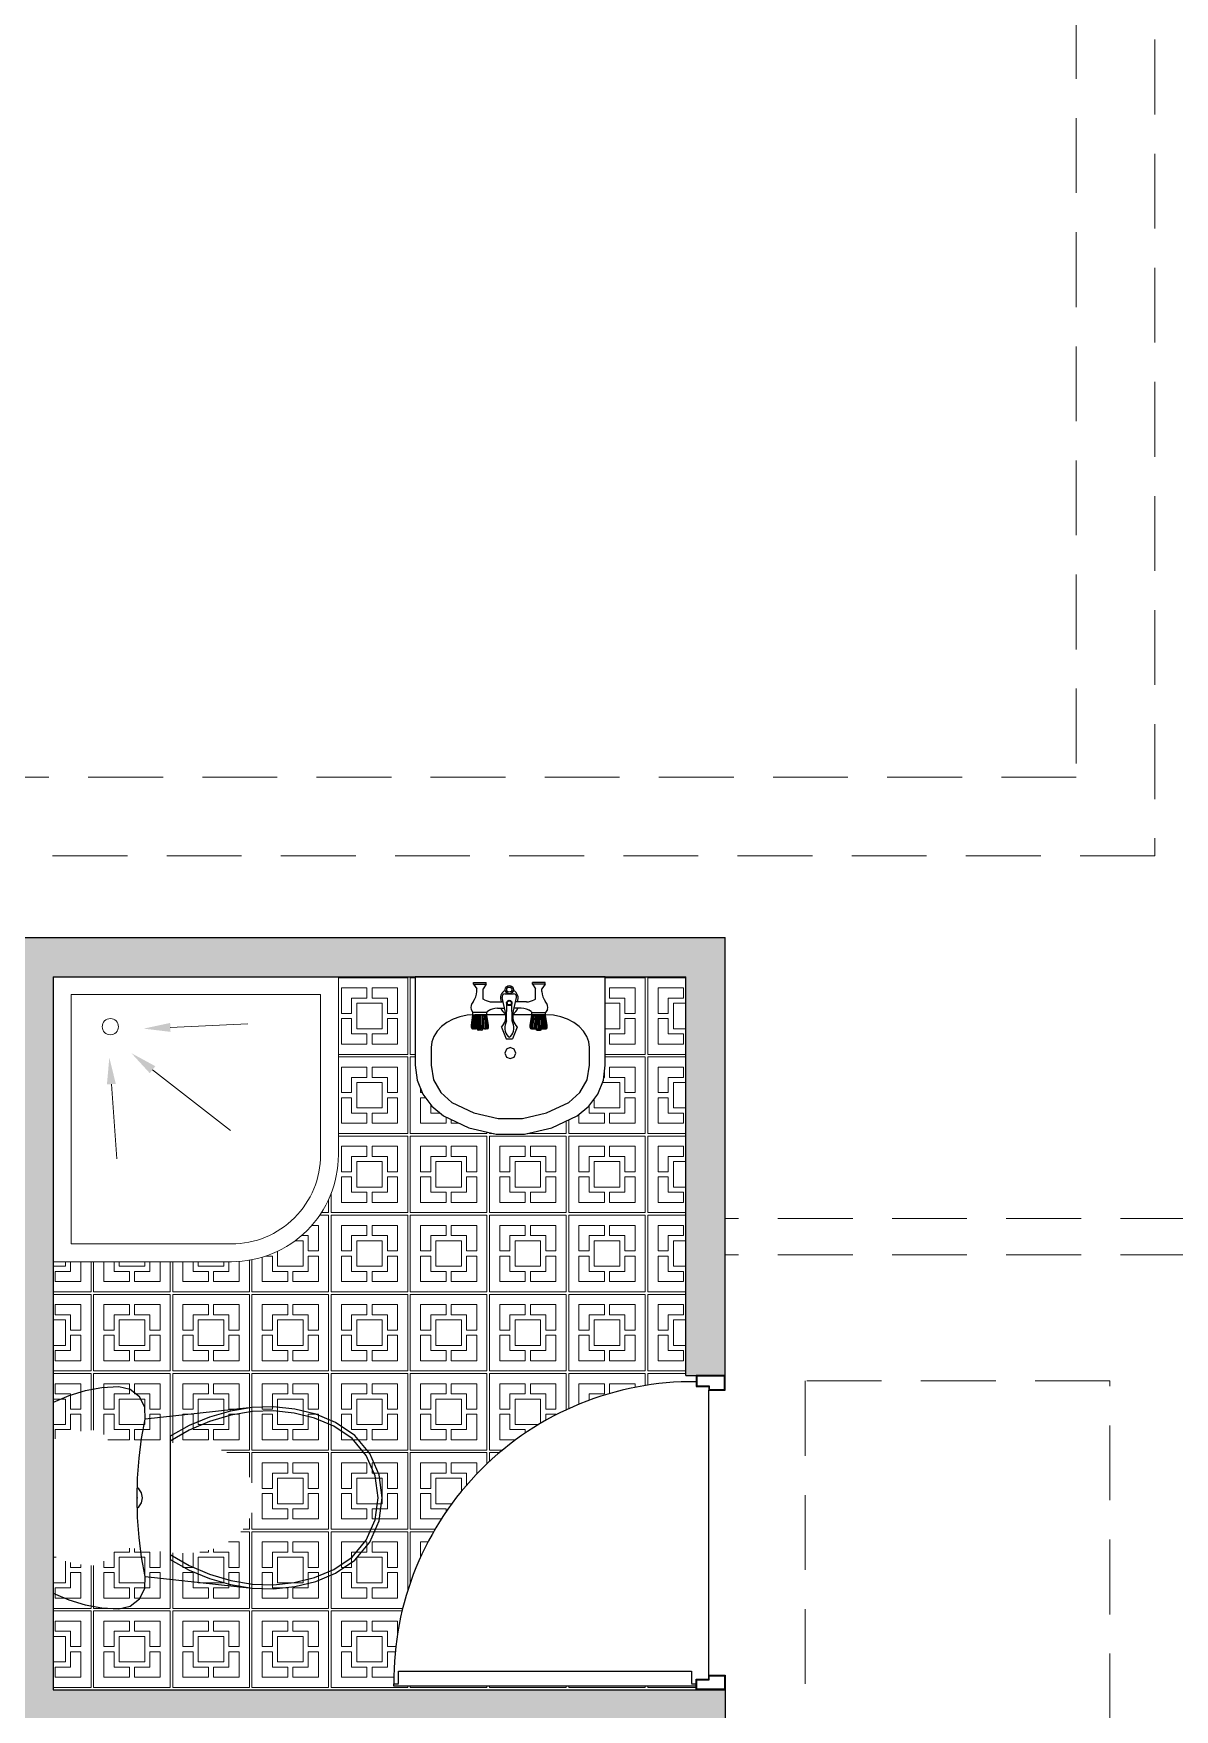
# Model space of a CAD drawing. Header units: inches. Extents: x 70 to 1974, y -315 to 363.
# Drawn here: x 1185.942 to 1188.846, y 192.956 to 197.223 of the extents above; entities that cross this region are included whole.
import ezdxf

# ---------------------------------------------------------------- set-up
doc = ezdxf.new("R2010")
doc.units = ezdxf.units.IN
doc.header["$MEASUREMENT"] = 0
doc.linetypes.add('DASHED2', pattern=[9.525, 6.35, -3.175])
for name, color, linetype, lineweight in [('1', 19, 'Continuous', 5), ('hidden line', 252, 'Continuous', 5), ('LAYER1', 8, 'Continuous', 9)]:
    doc.layers.add(name, color=color, linetype=linetype, lineweight=lineweight)
doc.layers.add('AX', color=7, linetype='Continuous', lineweight=18, true_color=0xb7ad8f)
doc.layers.add('elev', color=8, linetype='Continuous')
doc.layers.add('fer', color=8, linetype='Continuous')

# ---------------------------------------------------------------- blocks, each defined once
blk = doc.blocks.new('Bath4')
for p, q in [((-0.652, -0.5264), (-0.6377, -0.3365)), ((-0.5472, -0.5632), (-0.3492, -0.4082)), ((-0.5019, -0.6708), (-0.3044, -0.6801))]:
    blk.add_line(p, q)
for points in [[(-0.0742, -0.8), (-0.8, -0.8), (-0.8, -0.0742), (-0.3464, -0.0742, -0.414214), (-0.0742, -0.3464)], [(-0.1196, -0.7546), (-0.7546, -0.7546), (-0.7546, -0.1196), (-0.3464, -0.1196, -0.414214), (-0.1196, -0.3464)]]:
    blk.add_lwpolyline(points, format="xyb", close=True)
blk.add_circle((-0.6545, -0.6727), 0.0207)
for points in [[(-0.6633, -0.5255), (-0.6407, -0.5272), (-0.6571, -0.5942)], [(-0.5542, -0.5542), (-0.5402, -0.5721), (-0.6008, -0.6051)], [(-0.5014, -0.6595), (-0.5024, -0.6822), (-0.5699, -0.6677)]]:
    blk.add_solid(points)
blk = doc.blocks.new('PL_WC_1_UT')
at = {"layer": 'fer', "linetype": 'ByBlock'}
for p, q in [((-0.2284, 0.645), (-0.2446, 0.6076)), ((0.2284, 0.645), (-0.2284, 0.645)), ((0.2446, 0.6076), (0.2284, 0.645)), ((-0.2446, 0.6076), (-0.2564, 0.5687)), ((0.2564, 0.5687), (0.2446, 0.6076)), ((-0.2564, 0.5687), (-0.2635, 0.5285)), ((0.2635, 0.5285), (0.2564, 0.5687)), ((-0.2635, 0.5285), (-0.2659, 0.4879)), ((0.2659, 0.4879), (0.2635, 0.5285)), ((-0.2659, 0.4879), (-0.2597, 0.4603)), ((0.2597, 0.4603), (0.2659, 0.4879)), ((-0.2597, 0.4603), (-0.2423, 0.4381)), ((0.2423, 0.4381), (0.2597, 0.4603)), ((-0.2423, 0.4381), (-0.2171, 0.4255)), ((-0.2171, 0.4255), (-0.1889, 0.4249)), ((-0.1889, 0.4249), (-0.2164, 0.1682)), ((0.1889, 0.4249), (0.2171, 0.4255)), ((0.2164, 0.1682), (0.1889, 0.4249)), ((0.2171, 0.4255), (0.2423, 0.4381)), ((-0.2164, 0.1682), (-0.2183, 0.1168)), ((0.2183, 0.1168), (0.2164, 0.1682)), ((-0.2183, 0.1168), (-0.2128, 0.0658)), ((0.2128, 0.0658), (0.2183, 0.1168)), ((-0.2128, 0.0658), (-0.2002, 0.016)), ((0.2002, 0.016), (0.2128, 0.0658)), ((-0.2002, 0.016), (-0.1807, -0.0315)), ((0.1807, -0.0315), (0.2002, 0.016)), ((-0.1807, -0.0315), (-0.1493, -0.0776)), ((0.1493, -0.0776), (0.1807, -0.0315)), ((-0.1493, -0.0776), (-0.1063, -0.1133)), ((0.1063, -0.1133), (0.1493, -0.0776)), ((-0.1063, -0.1133), (-0.0553, -0.1359)), ((0.0553, -0.1359), (0.1063, -0.1133)), ((-0.0553, -0.1359), (0, -0.1436)), ((0, -0.1436), (0.0553, -0.1359))]:
    blk.add_line(p, q, dxfattribs=at)
at = {"layer": 'fer', "color": 0, "linetype": 'ByBlock'}
for p, q in [((-0.0949, 0.4392), (-0.0475, 0.4427)), ((-0.0475, 0.4427), (0, 0.4439)), ((-0.0238, 0.4433), (-0.0216, 0.44)), ((-0.0029, 0.4438), (0, 0.4433)), ((0, 0.4439), (0.0475, 0.4427)), ((0, 0.4433), (0.0029, 0.4438)), ((0.0216, 0.44), (0.0238, 0.4433)), ((0.0475, 0.4427), (0.0949, 0.4392)), ((-0.1889, 0.4249), (-0.1421, 0.4332)), ((-0.1421, 0.4332), (-0.0949, 0.4392)), ((-0.0216, 0.44), (-0.0117, 0.4334)), ((-0.0117, 0.4334), (0, 0.431)), ((0, 0.431), (0.0117, 0.4334)), ((0.0117, 0.4334), (0.0216, 0.44)), ((0.0949, 0.4392), (0.1421, 0.4332)), ((0.1421, 0.4332), (0.1889, 0.4249)), ((-0.1476, 0.365), (-0.1732, 0.3191)), ((-0.136, 0.365), (-0.1624, 0.3191)), ((0.1476, 0.365), (-0.1476, 0.365)), ((0.1624, 0.3191), (0.136, 0.365)), ((0.1732, 0.3191), (0.1476, 0.365)), ((-0.1732, 0.3191), (-0.1933, 0.2706)), ((-0.1624, 0.3191), (-0.1831, 0.2703)), ((0.1831, 0.2703), (0.1624, 0.3191)), ((0.1933, 0.2706), (0.1732, 0.3191)), ((-0.1933, 0.2706), (-0.2078, 0.22)), ((-0.1831, 0.2703), (-0.198, 0.2194)), ((0.198, 0.2194), (0.1831, 0.2703)), ((0.2078, 0.22), (0.1933, 0.2706)), ((-0.2078, 0.22), (-0.2164, 0.1682)), ((-0.198, 0.2194), (-0.2067, 0.1671)), ((0.2067, 0.1671), (0.198, 0.2194)), ((0.2164, 0.1682), (0.2078, 0.22)), ((-0.2067, 0.1671), (-0.2085, 0.1172)), ((0.2085, 0.1172), (0.2067, 0.1671)), ((-0.2085, 0.1172), (-0.2033, 0.0675)), ((0.2033, 0.0675), (0.2085, 0.1172)), ((-0.2033, 0.0675), (-0.191, 0.019)), ((0.191, 0.019), (0.2033, 0.0675)), ((-0.191, 0.019), (-0.172, -0.0272)), ((0.172, -0.0272), (0.191, 0.019)), ((-0.172, -0.0272), (-0.1421, -0.0711)), ((0.1421, -0.0711), (0.172, -0.0272)), ((-0.1421, -0.0711), (-0.1012, -0.1051)), ((0.1012, -0.1051), (0.1421, -0.0711)), ((-0.1012, -0.1051), (-0.0526, -0.1266)), ((0.0526, -0.1266), (0.1012, -0.1051)), ((-0.0526, -0.1266), (0, -0.1339)), ((0, -0.1339), (0.0526, -0.1266))]:
    blk.add_line(p, q, dxfattribs=at)
blk = doc.blocks.new('DASTSHO')
at = {"layer": 'fer', "linetype": 'Continuous'}
h = blk.add_hatch(dxfattribs=at)
h.set_pattern_fill('EMPTY_FILL', color=256, scale=1000000.0, style=0)
h.set_pattern_definition([(0, (1000000, 1000000), (0, 1000000), [1e-05, -1000000])])
h.paths.add_polyline_path([(-0.3, 0), (-0.3, -0.28), (-0.2973, -0.3116), (-0.2894, -0.3424), (-0.2764, -0.3713), (-0.2586, -0.3976), (-0.2368, -0.4206), (-0.2113, -0.4396), (-0.145, -0.4727), (-0.0738, -0.4931), (0, -0.4999), (0.0738, -0.4931), (0.145, -0.4727), (0.2113, -0.4396), (0.2368, -0.4206), (0.2586, -0.3976), (0.2764, -0.3713), (0.2894, -0.3424), (0.2973, -0.3116), (0.3, -0.28), (0.3, 0)], flags=0)
at = {"layer": 'fer', "linetype": 'ByBlock'}
for p, q in [((-0.3, 0), (-0.3, -0.28)), ((-0.27, 0), (-0.3, 0)), ((0.27, 0), (-0.27, 0)), ((0.3, 0), (0.27, 0)), ((0.3, -0.28), (0.3, 0)), ((-0.2177, -0.1575), (-0.2315, -0.1722)), ((-0.2007, -0.1447), (-0.2177, -0.1575)), ((-0.181, -0.1344), (-0.2007, -0.1447)), ((-0.1592, -0.1267), (-0.181, -0.1344)), ((-0.136, -0.1221), (-0.1592, -0.1267)), ((-0.112, -0.1205), (-0.136, -0.1221)), ((-0.0138, -0.1205), (-0.112, -0.1205)), ((0.112, -0.1205), (0.0075, -0.1205)), ((0.136, -0.1221), (0.112, -0.1205)), ((0.1592, -0.1267), (0.136, -0.1221)), ((0.181, -0.1344), (0.1592, -0.1267)), ((0.2007, -0.1447), (0.181, -0.1344)), ((0.2177, -0.1575), (0.2007, -0.1447)), ((0.2315, -0.1722), (0.2177, -0.1575)), ((-0.2479, -0.206), (-0.25, -0.224)), ((-0.2417, -0.1886), (-0.2479, -0.206)), ((-0.2315, -0.1722), (-0.2417, -0.1886)), ((0.2417, -0.1886), (0.2315, -0.1722)), ((0.2479, -0.206), (0.2417, -0.1886)), ((0.25, -0.224), (0.2479, -0.206)), ((-0.25, -0.224), (-0.25, -0.28)), ((0.25, -0.28), (0.25, -0.224))]:
    blk.add_line(p, q, dxfattribs=at)
at = {"layer": 'fer'}
for p, q in [((-0.1161, -0.0184), (-0.0761, -0.0184)), ((-0.1161, -0.0234), (-0.1161, -0.0184)), ((-0.1161, -0.0234), (-0.0761, -0.0234)), ((-0.1161, -0.0234), (-0.1061, -0.0384)), ((-0.1061, -0.0471), (-0.1061, -0.0384)), ((-0.0761, -0.0234), (-0.0861, -0.0384)), ((-0.0861, -0.0709), (-0.0861, -0.0384)), ((-0.0761, -0.0234), (-0.0761, -0.0184)), ((0.0698, -0.0234), (0.0698, -0.0184)), ((0.1098, -0.0184), (0.0698, -0.0184)), ((0.0698, -0.0234), (0.0798, -0.0384)), ((0.1098, -0.0234), (0.0698, -0.0234)), ((0.0798, -0.0709), (0.0798, -0.0384)), ((0.1098, -0.0234), (0.0998, -0.0384)), ((0.0998, -0.0471), (0.0998, -0.0384)), ((0.1098, -0.0234), (0.1098, -0.0184)), ((-0.1236, -0.1037), (-0.1179, -0.1127)), ((-0.0611, -0.1037), (-0.0661, -0.1057)), ((-0.0571, -0.0795), (-0.0229, -0.0795)), ((-0.0404, -0.0995), (-0.0184, -0.0995)), ((-0.0142, -0.1177), (-0.026, -0.0656)), ((-0.0161, -0.0545), (0.0098, -0.0545)), ((-0.0117, -0.1399), (-0.0115, -0.0831)), ((0.0054, -0.1399), (0.0052, -0.0831)), ((0.0079, -0.1177), (0.0197, -0.0656)), ((0.0341, -0.0995), (0.012, -0.0995)), ((0.0508, -0.0795), (0.0166, -0.0795)), ((0.0548, -0.1037), (0.0598, -0.1057)), ((0.1173, -0.1037), (0.1115, -0.1127)), ((-0.1231, -0.1604), (-0.1231, -0.153)), ((-0.1228, -0.153), (-0.1179, -0.1214)), ((-0.1228, -0.1604), (-0.1228, -0.153)), ((-0.1202, -0.153), (-0.1158, -0.1214)), ((-0.1202, -0.1604), (-0.1202, -0.153)), ((-0.1148, -0.1214), (-0.1189, -0.153)), ((-0.1189, -0.1604), (-0.1189, -0.153)), ((-0.1179, -0.1214), (-0.1179, -0.1127)), ((-0.0743, -0.1127), (-0.1179, -0.1127)), ((-0.1179, -0.153), (-0.1139, -0.1214)), ((-0.0743, -0.1214), (-0.1179, -0.1214)), ((-0.1179, -0.1604), (-0.1179, -0.153)), ((-0.1128, -0.1214), (-0.1164, -0.153)), ((-0.1164, -0.1604), (-0.1164, -0.153)), ((-0.1152, -0.153), (-0.1118, -0.1214)), ((-0.1152, -0.1604), (-0.1152, -0.153)), ((-0.1135, -0.153), (-0.1104, -0.1214)), ((-0.1135, -0.1604), (-0.1135, -0.153)), ((-0.1085, -0.153), (-0.1064, -0.1214)), ((-0.1085, -0.1644), (-0.1085, -0.153)), ((-0.1055, -0.153), (-0.1041, -0.1214)), ((-0.1055, -0.1644), (-0.1055, -0.153)), ((-0.1018, -0.1214), (-0.1027, -0.153)), ((-0.1027, -0.1644), (-0.1027, -0.153)), ((-0.0982, -0.153), (-0.0982, -0.1214)), ((-0.0982, -0.1644), (-0.0982, -0.153)), ((-0.0982, -0.1644), (-0.0982, -0.153)), ((-0.0961, -0.1644), (-0.0961, -0.1214)), ((-0.094, -0.153), (-0.094, -0.1214)), ((-0.094, -0.1644), (-0.094, -0.153)), ((-0.0904, -0.1214), (-0.0895, -0.153)), ((-0.0895, -0.1644), (-0.0895, -0.153)), ((-0.0867, -0.153), (-0.0881, -0.1214)), ((-0.0867, -0.1644), (-0.0867, -0.153)), ((-0.0837, -0.153), (-0.0858, -0.1214)), ((-0.0837, -0.1644), (-0.0837, -0.153)), ((-0.0787, -0.153), (-0.0817, -0.1214)), ((-0.077, -0.153), (-0.0804, -0.1214)), ((-0.0794, -0.1214), (-0.0758, -0.153)), ((-0.0787, -0.1604), (-0.0787, -0.153)), ((-0.0743, -0.153), (-0.0783, -0.1214)), ((-0.0774, -0.1214), (-0.0733, -0.153)), ((-0.077, -0.1604), (-0.077, -0.153)), ((-0.072, -0.153), (-0.0764, -0.1214)), ((-0.0758, -0.1604), (-0.0758, -0.153)), ((-0.0729, -0.1114), (-0.0743, -0.1127)), ((-0.0743, -0.1214), (-0.0743, -0.1127)), ((-0.0694, -0.153), (-0.0743, -0.1214)), ((-0.0743, -0.1604), (-0.0743, -0.153)), ((-0.0733, -0.1604), (-0.0733, -0.153)), ((-0.072, -0.1604), (-0.072, -0.153)), ((-0.0694, -0.1604), (-0.0694, -0.153)), ((-0.0691, -0.1604), (-0.0691, -0.153)), ((0.0628, -0.1604), (0.0628, -0.153)), ((0.0631, -0.153), (0.068, -0.1214)), ((0.0631, -0.1604), (0.0631, -0.153)), ((0.0656, -0.153), (0.07, -0.1214)), ((0.0656, -0.1604), (0.0656, -0.153)), ((0.0665, -0.1114), (0.068, -0.1127)), ((0.0711, -0.1214), (0.067, -0.153)), ((0.067, -0.1604), (0.067, -0.153)), ((0.068, -0.1127), (0.1115, -0.1127)), ((0.068, -0.1214), (0.068, -0.1127)), ((0.068, -0.1214), (0.1115, -0.1214)), ((0.068, -0.153), (0.0719, -0.1214)), ((0.068, -0.1604), (0.068, -0.153)), ((0.0731, -0.1214), (0.0694, -0.153)), ((0.0694, -0.1604), (0.0694, -0.153)), ((0.0707, -0.153), (0.0741, -0.1214)), ((0.0707, -0.1604), (0.0707, -0.153)), ((0.0724, -0.153), (0.0754, -0.1214)), ((0.0724, -0.1604), (0.0724, -0.153)), ((0.0774, -0.153), (0.0794, -0.1214)), ((0.0774, -0.1644), (0.0774, -0.153)), ((0.0803, -0.153), (0.0818, -0.1214)), ((0.0803, -0.1644), (0.0803, -0.153)), ((0.084, -0.1214), (0.0831, -0.153)), ((0.0831, -0.1644), (0.0831, -0.153)), ((0.0877, -0.153), (0.0877, -0.1214)), ((0.0877, -0.1644), (0.0877, -0.153)), ((0.0898, -0.1644), (0.0898, -0.1214)), ((0.0918, -0.153), (0.0919, -0.1214)), ((0.0918, -0.1644), (0.0918, -0.153)), ((0.0918, -0.1644), (0.0918, -0.153)), ((0.0955, -0.1214), (0.0964, -0.153)), ((0.0964, -0.1644), (0.0964, -0.153)), ((0.0992, -0.153), (0.0978, -0.1214)), ((0.0992, -0.1644), (0.0992, -0.153)), ((0.1022, -0.153), (0.1001, -0.1214)), ((0.1022, -0.1644), (0.1022, -0.153)), ((0.1072, -0.153), (0.1041, -0.1214)), ((0.1089, -0.153), (0.1055, -0.1214)), ((0.1065, -0.1214), (0.1101, -0.153)), ((0.1072, -0.1604), (0.1072, -0.153)), ((0.1115, -0.153), (0.1076, -0.1214)), ((0.1084, -0.1214), (0.1126, -0.153)), ((0.1089, -0.1604), (0.1089, -0.153)), ((0.1139, -0.153), (0.1095, -0.1214)), ((0.1101, -0.1604), (0.1101, -0.153)), ((0.1115, -0.1214), (0.1115, -0.1127)), ((0.1165, -0.153), (0.1115, -0.1214)), ((0.1115, -0.1604), (0.1115, -0.153)), ((0.1126, -0.1604), (0.1126, -0.153)), ((0.1139, -0.1604), (0.1139, -0.153)), ((0.1165, -0.1604), (0.1165, -0.153)), ((0.1168, -0.1604), (0.1168, -0.153)), ((-0.0731, -0.1644), (-0.1191, -0.1644)), ((-0.1051, -0.1654), (-0.1051, -0.1644)), ((-0.0911, -0.1694), (-0.1011, -0.1694)), ((-0.0871, -0.1654), (-0.0871, -0.1644)), ((-0.0279, -0.1595), (-0.0128, -0.1962)), ((-0.0128, -0.1962), (0.0065, -0.1962)), ((0.0216, -0.1595), (0.0065, -0.1962)), ((0.0668, -0.1644), (0.1128, -0.1644)), ((0.0808, -0.1654), (0.0808, -0.1644)), ((0.0848, -0.1694), (0.0948, -0.1694)), ((0.0988, -0.1654), (0.0988, -0.1644))]:
    blk.add_line(p, q, dxfattribs=at)
at = {"layer": 'fer', "linetype": 'ByBlock'}
blk.add_lwpolyline([(0, -0.224), (-0.0124, -0.2291), (-0.0175, -0.2415), (-0.0124, -0.2539), (0, -0.259), (0.0124, -0.2539), (0.0175, -0.2415), (0.0124, -0.2291)], close=True, dxfattribs=at)
blk.add_lwpolyline([(0, -0.224), (-0.0124, -0.2291), (-0.0175, -0.2415), (-0.0124, -0.2539), (0, -0.259), (0.0124, -0.2539), (0.0175, -0.2415), (0.0124, -0.2291)], close=True, dxfattribs=at)
for points in [[(-0.3, -0.28), (-0.294, -0.3272), (-0.2764, -0.3713), (-0.2482, -0.4096), (-0.2113, -0.4396)], [(-0.25, -0.28), (-0.2422, -0.3258), (-0.2197, -0.3664), (-0.1849, -0.3972)], [(0.1849, -0.3972), (0.2197, -0.3664), (0.2422, -0.3258), (0.25, -0.28)], [(0.2113, -0.4396), (0.2482, -0.4096), (0.2764, -0.3713), (0.294, -0.3272), (0.3, -0.28)], [(-0.1849, -0.3972), (-0.1147, -0.4307), (-0.0389, -0.4478), (0.0389, -0.4478), (0.1147, -0.4307), (0.1849, -0.3972)], [(-0.2113, -0.4396), (-0.1311, -0.4779), (-0.0444, -0.4975), (0.0444, -0.4975), (0.1311, -0.4779), (0.2113, -0.4396)]]:
    blk.add_lwpolyline(points, dxfattribs=at)
at = {"layer": 'fer'}
for centre, radius in [((-0.0032, -0.0409), 0.0131), ((-0.0032, -0.0409), 0.00814), ((-0.0032, -0.0831), 0.00838), ((-0.0032, -0.0831), 0.00638)]:
    blk.add_circle(centre, radius, dxfattribs=at)
for centre, radius, start, end in [((-0.1561, -0.0471), 0.05, 320.0876, 0), ((-0.0032, -0.068), 0.0279, 117.5903, 204.3145), ((-0.0032, -0.068), 0.0279, 335.6855, 62.4097), ((0.1498, -0.0471), 0.05, 180, 219.9124), ((-0.0961, -0.0973), 0.0282, 140.0876, 192.9962), ((-0.0961, -0.0973), 0.0282, 60.122, 69.2491), ((-0.0571, -0.0295), 0.05, 240.122, 270), ((-0.0404, -0.1495), 0.05, 90, 130.3983), ((-0.0032, -0.0914), 0.0279, 196.9433, 246.1873), ((-0.0161, -0.0645), 0.01, 90, 186.4645), ((-0.0032, -0.0914), 0.0279, 293.8127, 343.0567), ((0.0098, -0.0645), 0.01, 353.5355, 90), ((0.0341, -0.1495), 0.05, 49.6017, 90), ((0.0508, -0.0295), 0.05, 270, 299.878), ((0.0898, -0.0973), 0.0282, 110.7509, 119.878), ((0.0898, -0.0973), 0.0282, 347.0038, 39.9124), ((-0.0679, -0.1231), 0.0542, 317.6979, 11.2911), ((0.0251, -0.1613), 0.0425, 149.7923, 221.2189), ((-0.0314, -0.1613), 0.0425, 318.7811, 30.2077), ((0.0616, -0.1231), 0.0542, 168.7089, 222.3021), ((-0.1191, -0.1604), 0.004, 180, 270), ((-0.1188, -0.1604), 0.004, 180, 270), ((-0.1162, -0.1604), 0.004, 180, 270), ((-0.1149, -0.1604), 0.004, 180, 270), ((-0.1139, -0.1604), 0.004, 180, 270), ((-0.1124, -0.1604), 0.004, 180, 270), ((-0.1112, -0.1604), 0.004, 180, 270), ((-0.1095, -0.1604), 0.004, 180, 270), ((-0.1011, -0.1654), 0.004, 180, 270), ((-0.0911, -0.1654), 0.004, 270, 0), ((-0.0827, -0.1604), 0.004, 270, 0), ((-0.081, -0.1604), 0.004, 270, 0), ((-0.0798, -0.1604), 0.004, 270, 0), ((-0.0783, -0.1604), 0.004, 270, 0), ((-0.0773, -0.1604), 0.004, 270, 0), ((-0.076, -0.1604), 0.004, 270, 0), ((-0.0734, -0.1604), 0.004, 270, 0), ((-0.0731, -0.1604), 0.004, 270, 0), ((-0.0032, -0.186), 0.005, 221.2189, 318.7811), ((0.0668, -0.1604), 0.004, 180, 270), ((0.0671, -0.1604), 0.004, 180, 270), ((0.0696, -0.1604), 0.004, 180, 270), ((0.071, -0.1604), 0.004, 180, 270), ((0.072, -0.1604), 0.004, 180, 270), ((0.0734, -0.1604), 0.004, 180, 270), ((0.0747, -0.1604), 0.004, 180, 270), ((0.0764, -0.1604), 0.004, 180, 270), ((0.0848, -0.1654), 0.004, 180, 270), ((0.0948, -0.1654), 0.004, 270, 0), ((0.1032, -0.1604), 0.004, 270, 0), ((0.1049, -0.1604), 0.004, 270, 0), ((0.1061, -0.1604), 0.004, 270, 0), ((0.1075, -0.1604), 0.004, 270, 0), ((0.1086, -0.1604), 0.004, 270, 0), ((0.1099, -0.1604), 0.004, 270, 0), ((0.1125, -0.1604), 0.004, 270, 0), ((0.1128, -0.1604), 0.004, 270, 0)]:
    blk.add_arc(centre, radius, start, end, dxfattribs=at)
blk = doc.blocks.new('k1')
at = {"true_color": 0x636466}
h = blk.add_hatch(color=251, dxfattribs=at)
h.dxf.hatch_style = 1
h.paths.add_polyline_path([(-461.0846, -161.5584), (-462.6065, -161.5584), (-462.6065, -162.181), (-462.6065, -162.181), (-462.6065, -162.3188), (-462.4682, -162.3188), (-462.4682, -161.6968), (-461.2229, -161.6968), (-461.2229, -162.942), (-461.0846, -162.942), (-461.0846, -162.8037)])
h.paths.add_polyline_path([(-460.3927, -161.6968), (-459.1475, -161.6968), (-459.1475, -162.942), (-457.907, -162.942), (-457.907, -162.8037), (-459.0091, -162.8037), (-459.0091, -161.5584), (-460.5311, -161.5584), (-460.5311, -162.181), (-461.0846, -162.181), (-461.0846, -162.3194), (-460.3927, -162.3194)])
h.paths.add_polyline_path([(-459.7009, -162.3194), (-459.1475, -162.3194), (-459.1475, -162.181), (-459.8393, -162.181), (-459.8393, -162.8037), (-461.0846, -162.8037), (-461.0846, -162.942), (-459.7009, -162.942)], flags=17)
h.paths.add_polyline_path([(-458.3173, -161.6968), (-457.072, -161.6968), (-457.0735, -162.2633), (-457.0043, -162.2633), (-456.9351, -162.2631), (-456.9337, -161.5584), (-458.4557, -161.5584), (-458.4557, -162.181), (-459.0091, -162.181), (-459.0091, -162.3194), (-458.3173, -162.3194)])
h.paths.add_polyline_path([(-457.434, -165.0145), (-453.6596, -165.0145), (-453.6596, -164.5635), (-457.434, -164.5635)], flags=9)
h.paths.add_polyline_path([(-466.4646, -178.781), (-469.7624, -178.781), (-469.7624, -178.172), (-466.4646, -178.172)], flags=9)
h.paths.add_polyline_path([(-465.7865, -177.1188), (-468.3426, -177.1188), (-468.3426, -176.3458), (-465.7865, -176.3458)], flags=9)
h.paths.add_polyline_path([(-466.6372, -172.2588), (-468.4262, -172.2588), (-468.4262, -171.5854), (-466.6372, -171.5854)], flags=9)
h.paths.add_polyline_path([(-467.4058, -174.7927), (-469.1563, -174.7927), (-469.1563, -174.3652), (-467.4058, -174.3652)], flags=9)
h.paths.add_polyline_path([(-466.5791, -173.4899), (-469.3301, -173.4899), (-469.3301, -173.0249), (-466.5791, -173.0249)], flags=9)
h.paths.add_polyline_path([(-469.0047, -195.6182), (-468.5367, -195.6499), (-468.4415, -195.1099), (-468.9095, -195.0782)], flags=9)
h.paths.add_polyline_path([(-465.4248, -183.2086), (-468.8542, -183.2375), (-468.859, -182.6675), (-465.4296, -182.6386)], flags=9)
h.paths.add_polyline_path([(-469.3327, -170.5279), (-465.1389, -170.5279), (-465.1389, -170.0268), (-469.3327, -170.0268)], flags=9)
h.paths.add_polyline_path([(-469.4484, -194.8322), (-468.9804, -194.864), (-468.8852, -194.324), (-469.3532, -194.2922)], flags=9)
h.paths.add_polyline_path([(-467.2761, -194.8572), (-468.7185, -194.8693), (-468.7236, -194.2619), (-467.2812, -194.2497)], flags=9)
h.paths.add_polyline_path([(-464.4483, -194.8452), (-465.6532, -194.8554), (-465.658, -194.2854), (-464.4531, -194.2752)], flags=9)
h.paths.add_polyline_path([(-466.8236, -194.8161), (-465.8001, -194.8479), (-465.7049, -194.3079), (-466.7283, -194.2761)], flags=9)
h.paths.add_polyline_path([(-468.6542, -184.4538), (-467.9788, -184.4761), (-467.9121, -184.093), (-468.5875, -184.0708)], flags=9)
h.paths.add_polyline_path([(-468.0005, -184.2226), (-467.9115, -184.2308), (-467.8869, -184.09), (-467.976, -184.0818)], flags=9)
h.paths.add_polyline_path([(-469.3709, -184.1154), (-469.3068, -184.1217), (-469.2877, -184.0123), (-469.3518, -184.0059)], flags=9)
h.paths.add_polyline_path([(-469.4589, -184.4456), (-469.3558, -184.4539), (-469.3307, -184.3103), (-469.4338, -184.3019)], flags=9)
h.paths.add_polyline_path([(-469.5642, -184.3939), (-468.6423, -184.4137), (-468.583, -184.0728), (-469.5048, -184.053)], flags=9)
h.paths.add_polyline_path([(-468.6139, -183.8392), (-467.9386, -183.8615), (-467.8718, -183.4785), (-468.5472, -183.4562)], flags=9)
h.paths.add_polyline_path([(-467.9602, -183.5893), (-467.8711, -183.5975), (-467.8466, -183.4567), (-467.9356, -183.4486)], flags=9)
h.paths.add_polyline_path([(-469.3753, -183.5029), (-469.3112, -183.5093), (-469.2922, -183.3999), (-469.3563, -183.3935)], flags=9)
h.paths.add_polyline_path([(-469.4633, -183.8331), (-469.3602, -183.8415), (-469.3352, -183.6978), (-469.4383, -183.6895)], flags=9)
h.paths.add_polyline_path([(-469.5687, -183.7814), (-468.6468, -183.8012), (-468.5875, -183.4604), (-469.5093, -183.4406)], flags=9)
h.paths.add_polyline_path([(-464.47, -193.0711), (-466.41, -193.0875), (-466.415, -192.4875), (-464.4751, -192.4711)], flags=9)
h.paths.add_polyline_path([(-464.4471, -179.8895), (-467.4444, -179.9148), (-467.4494, -179.3223), (-464.4521, -179.297)], flags=9)
h.paths.add_polyline_path([(-464.457, -175.972), (-466.6844, -175.9908), (-466.6894, -175.3983), (-464.462, -175.3795)], flags=9)
h.paths.add_polyline_path([(-464.4659, -178.7758), (-466.5484, -178.7933), (-466.5535, -178.1859), (-464.4711, -178.1683)], flags=9)
h.paths.add_polyline_path([(-464.4666, -174.8525), (-466.289, -174.8679), (-466.294, -174.2754), (-464.4716, -174.26)], flags=9)
h.paths.add_polyline_path([(-464.4687, -173.5351), (-466.4711, -173.552), (-466.476, -172.9745), (-464.4735, -172.9576)], flags=9)
h.paths.add_polyline_path([(-464.498, -172.0947), (-465.5354, -172.1034), (-465.539, -171.6759), (-464.5016, -171.6672)], flags=9)
h.paths.add_polyline_path([(-464.487, -190.9788), (-466.5209, -190.9788), (-466.5209, -190.4838), (-464.487, -190.4838)], flags=9)
h.paths.add_polyline_path([(-464.361, -186.5578), (-469.8351, -186.604), (-469.84, -186.0269), (-464.3658, -185.9807)], flags=9)
h.paths.add_polyline_path([(-464.4788, -192.0283), (-465.4211, -192.0283), (-465.4211, -191.4476), (-464.4788, -191.4476)], flags=9)
h.paths.add_polyline_path([(-464.4729, -195.6192), (-466.4129, -195.6356), (-466.4173, -195.1106), (-464.4774, -195.0942)], flags=9)
h.paths.add_polyline_path([(-467.7853, -195.7628), (-468.3703, -195.7628), (-468.3703, -194.9678), (-467.7853, -194.9678)], flags=9)
h.paths.add_polyline_path([(-466.5666, -185.6325), (-467.5813, -185.6325), (-467.5813, -185.1645), (-466.5666, -185.1645)], flags=9)
h.paths.add_polyline_path([(-464.4327, -185.5774), (-466.2107, -185.5924), (-466.2141, -185.194), (-464.436, -185.179)], flags=9)
h.paths.add_polyline_path([(-465.6546, -185.0812), (-469.0091, -185.0812), (-469.0091, -184.6089), (-465.6546, -184.6089)], flags=9)
h.paths.add_polyline_path([(-466.2428, -184.4307), (-467.9102, -184.4448), (-467.9133, -184.0854), (-466.2458, -184.0713)], flags=9)
h.paths.add_polyline_path([(-466.2566, -183.7842), (-467.5346, -183.795), (-467.538, -183.3956), (-466.2599, -183.3848)], flags=9)
h.paths.add_polyline_path([(-465.0273, -184.3294), (-465.4483, -184.3329), (-465.4513, -183.9785), (-465.0303, -183.9749)], flags=9)
h.paths.add_polyline_path([(-464.3973, -183.8968), (-466.0498, -183.9107), (-466.0528, -183.5562), (-464.4003, -183.5423)], flags=9)
h.paths.add_polyline_path([(-464.455, -185.0631), (-465.6467, -185.0732), (-465.6499, -184.6851), (-464.4582, -184.6751)], flags=9)
h.paths.add_polyline_path([(-469.6945, -185.0329), (-469.0256, -185.0536), (-468.9633, -184.7007), (-469.6323, -184.6799)], flags=9)
h.paths.add_polyline_path([(-454.5593, -188.4483), (-454.6086, -188.4483), (-454.6086, -188.3003), (-454.5593, -188.3003)], flags=9)
h.paths.add_polyline_path([(-453.4972, -188.5378), (-454.5503, -188.5378), (-454.5503, -188.1414), (-453.4972, -188.1414)], flags=9)
h.paths.add_polyline_path([(-454.1227, -187.4118), (-454.172, -187.4118), (-454.172, -187.2638), (-454.1227, -187.2638)], flags=9)
h.paths.add_polyline_path([(-453.4705, -187.5187), (-454.1053, -187.5187), (-454.1053, -187.0937), (-453.4705, -187.0937)], flags=9)
h.paths.add_polyline_path([(-453.9631, -180.2095), (-454.0124, -180.2095), (-454.0124, -180.0615), (-453.9631, -180.0615)], flags=9)
h.paths.add_polyline_path([(-453.745, -181.0596), (-453.7944, -181.0596), (-453.7944, -180.9116), (-453.745, -180.9116)], flags=9)
h.paths.add_polyline_path([(-453.8343, -182.0033), (-453.8837, -182.0033), (-453.8837, -181.8553), (-453.8343, -181.8553)], flags=9)
h.paths.add_polyline_path([(-454.2191, -183.8516), (-454.2685, -183.8516), (-454.2685, -183.7036), (-454.2191, -183.7036)], flags=9)
h.paths.add_polyline_path([(-454.3381, -184.7282), (-454.3874, -184.7282), (-454.3874, -184.5803), (-454.3381, -184.5803)], flags=9)
h.paths.add_polyline_path([(-453.4934, -186.5421), (-454.1745, -186.5421), (-454.1745, -186.1171), (-453.4934, -186.1171)], flags=9)
h.paths.add_polyline_path([(-452.9888, -187.4826), (-453.5455, -187.4826), (-453.5455, -187.1401), (-452.9888, -187.1401)], flags=9)
h.paths.add_polyline_path([(-452.9888, -186.4979), (-453.5455, -186.4979), (-453.5455, -186.1555), (-452.9888, -186.1555)], flags=9)
h.paths.add_polyline_path([(-452.9803, -184.8325), (-454.3481, -184.8325), (-454.3481, -184.3829), (-452.9803, -184.3829)], flags=9)
h.paths.add_polyline_path([(-452.9468, -184.0507), (-454.226, -184.0507), (-454.226, -183.5072), (-452.9468, -183.5072)], flags=9)
h.paths.add_polyline_path([(-453.1169, -182.1053), (-453.8089, -182.1053), (-453.8089, -181.6802), (-453.1169, -181.6802)], flags=9)
h.paths.add_polyline_path([(-453.136, -181.1745), (-453.7422, -181.1745), (-453.7422, -180.729), (-453.136, -180.729)], flags=9)
h.paths.add_polyline_path([(-453.001, -180.3219), (-453.9383, -180.3219), (-453.9383, -179.8723), (-453.001, -179.8723)], flags=9)
h.paths.add_polyline_path([(-452.9331, -173.2627), (-456.203, -173.3197), (-456.2193, -172.3875), (-452.9494, -172.3304)], flags=9)
h.paths.add_polyline_path([(-452.992, -185.4166), (-454.0463, -185.4166), (-454.0463, -185.1486), (-452.992, -185.1486)], flags=9)
h.paths.add_polyline_path([(-452.9712, -185.9599), (-453.9002, -185.9599), (-453.9002, -185.69), (-452.9712, -185.69)], flags=9)
h.paths.add_polyline_path([(-452.9423, -190.734), (-453.6863, -190.734), (-453.6863, -190.4296), (-452.9423, -190.4296)], flags=9)
h.paths.add_polyline_path([(-452.9888, -188.5324), (-453.5455, -188.5324), (-453.5455, -188.1899), (-452.9888, -188.1899)], flags=9)
h.paths.add_polyline_path([(-454.1582, -186.4325), (-454.2075, -186.4325), (-454.2075, -186.2845), (-454.1582, -186.2845)], flags=9)
h.paths.add_polyline_path([(-454.4433, -190.8044), (-455.4942, -190.8044), (-455.4942, -190.3918), (-454.4433, -190.3918)], flags=9)
h.paths.add_polyline_path([(-452.955, -190.1558), (-453.7048, -190.1558), (-453.7048, -189.8345), (-452.955, -189.8345)], flags=9)
h.paths.add_polyline_path([(-455.3858, -190.1388), (-454.5791, -190.1388), (-454.5791, -189.8611), (-455.3858, -189.8611)], flags=9)
h.paths.add_polyline_path([(-453.0879, -175.6578), (-455.011, -175.6578), (-455.011, -175.326), (-453.0879, -175.326)], flags=9)
blk = doc.blocks.new('DR100K')
at = {"color": 0}
blk.add_line((-0.0463, -0.0524), (-0.9537, -0.0524), dxfattribs=at)
at = {"color": 0, "linetype": 'Continuous'}
for p, q in [((-0.0192, -0.1073), (-0.0192, -0.0923)), ((-0.0192, -0.0923), (-0.0115, -0.0923)), ((-0.0115, -0.0923), (-0.0115, -0.5731)), ((-0.0591, -0.5731), (-0.0591, -0.1073)), ((-0.0591, -0.1073), (-0.0197, -0.1073)), ((-0.0591, -1.0389), (-0.0591, -0.5731)), ((-0.0115, -0.5731), (-0.0115, -1.0539)), ((-0.0197, -1.0389), (-0.0591, -1.0389)), ((-0.0192, -1.0539), (-0.0192, -1.0389)), ((-0.0115, -1.0539), (-0.0192, -1.0539))]:
    blk.add_line(p, q, dxfattribs=at)
for points in [[(-0.9537, -0.0524), (-0.9537, 0), (-1, 0), (-1, -0.0923), (-0.9658, -0.0923), (-0.9658, -0.0524)], [(-0.0463, -0.0524), (-0.0463, 0), (0, 0), (0, -0.0923), (-0.0342, -0.0923), (-0.0342, -0.0524)], [(-0.9557, -0.0505), (-0.9557, -0.0019), (-0.9981, -0.0019), (-0.9981, -0.0904), (-0.9677, -0.0904), (-0.9677, -0.0505)], [(-0.0443, -0.0505), (-0.0443, -0.0019), (-0.0019, -0.0019), (-0.0019, -0.0904), (-0.0323, -0.0904), (-0.0323, -0.0505)]]:
    blk.add_lwpolyline(points, close=True, dxfattribs=at)
blk.add_arc((-0.0294, -0.1026), 0.9514, 179.3821, 270.6161, dxfattribs=at)

msp = doc.modelspace()

# ---------------------------------------------------------------- hatches: boundary and pattern name
h = msp.add_hatch(color=156)
h.dxf.hatch_style = 1
h.paths.add_polyline_path([(1181.60131, 203.7501), (1181.23167, 203.75014), (1181.23163, 203.55014), (1181.60125, 203.5501)])
h.paths.add_polyline_path([(1181.94845, 202.54906), (1181.39837, 202.54926), (1181.39837, 202.34926), (1181.94837, 202.34906)])
h.paths.add_polyline_path([(1174.66816, 203.75091), (1174.34978, 203.75138), (1173.99177, 187.68959), (1174.19172, 187.68513), (1174.39278, 196.70571), (1179.19841, 196.70571, -0.1483315), (1179.69841, 196.55404), (1179.69841, 195.40571), (1177.59841, 195.40571), (1177.59841, 195.90571), (1177.49841, 195.90571), (1177.49841, 195.30571), (1178.29841, 195.30571), (1178.29841, 193.70571), (1177.49841, 193.70571), (1177.49841, 193.40571), (1177.59841, 193.40571), (1177.59841, 193.60571), (1179.29841, 193.60571), (1179.29841, 193.70571), (1178.39841, 193.70571), (1178.39841, 195.30571), (1180.09841, 195.30571), (1180.09841, 193.60571), (1180.19841, 193.60571), (1180.19841, 195.80571, 0.4142136), (1179.19841, 196.80571), (1174.39501, 196.80571), (1174.54537, 203.55132), (1174.66816, 203.55091)])
h.paths.add_polyline_path([(1179.79841, 196.28417), (1179.96069, 196.28417, -0.1410533), (1180.09841, 195.80571), (1180.09841, 195.40571), (1179.79841, 195.40571)], flags=16)
h.paths.add_polyline_path([(1184.53319, 203.74813), (1184.33319, 203.74819), (1184.33319, 202.54819), (1182.97054, 202.54869), (1182.97054, 202.34869), (1184.19838, 202.34824), (1184.19839, 200.77581), (1183.69838, 200.77581), (1183.69839, 199.65661), (1184.19839, 199.65661), (1184.19841, 195.82157), (1181.39841, 195.82157), (1181.39841, 193.92157), (1181.49841, 193.92157), (1181.49841, 195.72157), (1182.69841, 195.72157), (1182.69841, 194.02157), (1182.29841, 194.02157), (1182.29841, 193.92157), (1182.99048, 193.92157), (1182.99048, 193.82157), (1183.43761, 193.82157), (1184.39841, 193.82157), (1184.39841, 194.02157), (1183.09841, 194.02157), (1183.09841, 195.72157), (1184.29841, 195.72157), (1184.29841, 194.82157), (1184.39841, 194.82157), (1184.39838, 202.34817), (1184.53319, 202.34812)])
h.paths.add_polyline_path([(1184.19839, 200.271), (1183.79838, 200.271), (1183.79838, 200.67581), (1184.19839, 200.67581)], flags=16)
h.paths.add_polyline_path([(1184.19839, 200.171), (1184.19839, 199.75661), (1183.79839, 199.75661), (1183.79838, 200.171)], flags=16)
h.paths.add_polyline_path([(1182.99841, 195.72157), (1182.99841, 194.02157), (1182.79841, 194.02157), (1182.79841, 195.72157)], flags=16)
h.paths.add_polyline_path([(1188.84747, 202.54594), (1188.24483, 202.54594), (1188.24483, 202.34667), (1188.76459, 202.3465), (1188.76515, 202.34594), (1191.92448, 199.21483), (1191.83765, 193.70571), (1191.04288, 193.70571), (1191.04287, 193.70226), (1190.46389, 193.70398), (1189.8849, 193.70571), (1189.49841, 193.70571), (1189.49841, 194.20571), (1188.89841, 194.20571), (1188.89841, 193.70571), (1188.89841, 193.60571), (1191.83607, 193.60571), (1191.73415, 187.13888), (1191.93407, 187.13224), (1192.1258, 199.2969)])
h.paths.add_polyline_path([(1188.99841, 194.10571), (1189.39841, 194.10571), (1189.39841, 193.70571), (1188.99841, 193.70571)], flags=16)
h.paths.add_polyline_path([(1176.09694, 191.60571, -0.4142136), (1176.79694, 192.30571), (1177.69841, 192.30571), (1177.69841, 191.70571), (1177.79841, 191.70571), (1177.79841, 192.40571), (1176.79694, 192.40571, 0.4142136), (1175.99694, 191.60571), (1175.99694, 191.39003), (1175.89694, 191.39003), (1175.89694, 187.63826), (1176.84767, 187.60885), (1176.84767, 187.80894), (1176.09694, 187.83217)])
h.paths.add_polyline_path([(1178.89841, 187.74859), (1178.89841, 192.32157), (1178.79841, 192.32157), (1178.79841, 187.74859), (1178.04767, 187.77182), (1178.04767, 187.57172), (1178.89841, 187.54849)])
h.paths.add_polyline_path([(1182.02841, 187.65931), (1182.02841, 190.60929), (1183.89841, 190.60929), (1183.89841, 190.96543), (1183.69841, 190.96543), (1183.69841, 190.80929), (1182.02841, 190.80929), (1182.02841, 192.22157), (1183.69841, 192.22157), (1183.69841, 192.06543), (1183.89841, 192.06543), (1183.89841, 192.22157), (1183.99842, 192.22157), (1183.99842, 192.42157), (1181.82841, 192.42157), (1181.82841, 192.32157), (1179.89841, 192.32157), (1179.89841, 192.22157), (1181.82841, 192.22157), (1181.82841, 187.64959), (1179.99841, 187.71146), (1179.99841, 187.52901), (1184.79217, 187.36965), (1184.79217, 187.56976)])
h.paths.add_polyline_path([(1187.70217, 193.00571), (1185.99217, 193.00571), (1185.99217, 194.82157), (1187.60217, 194.82157), (1187.60217, 193.80571), (1187.70217, 193.80571), (1187.70217, 194.92157), (1185.59841, 194.92157), (1185.59841, 194.82157), (1185.89217, 194.82157), (1185.89217, 194.02165), (1185.59841, 194.02165), (1185.59841, 193.82165), (1185.79217, 193.82165), (1185.79217, 192.30571), (1185.79217, 191.50571), (1185.99217, 191.50571), (1185.99217, 187.32976), (1186.87108, 187.30054), (1186.87092, 187.49574), (1186.19217, 187.51674), (1186.19217, 192.4971), (1187.93683, 192.4971), (1187.93683, 192.5971), (1187.70217, 192.5971)])
h.paths.add_polyline_path([(1186.41836, 192.90571), (1187.60217, 192.90571), (1187.60217, 192.5971), (1186.41836, 192.5971)], flags=16)
h.paths.add_polyline_path([(1185.99217, 192.30571), (1185.99217, 191.60571), (1185.89217, 191.60571), (1185.89217, 192.30571)], flags=16)
h.paths.add_polyline_path([(1189.09841, 188.7186), (1188.99841, 188.7186), (1188.99841, 192.60571), (1188.89841, 192.60571), (1188.89841, 187.43302), (1188.07092, 187.45862), (1188.07099, 187.26066), (1189.09841, 187.22983)])
h.paths.add_polyline_path([(1189.50702, 200.1511), (1189.00702, 200.1511), (1189.00702, 199.1511), (1189.50702, 199.1511), (1189.50702, 199.9511)], flags=17)
h.paths.add_polyline_path([(1189.40702, 199.9511), (1189.40702, 199.2511), (1189.10702, 199.2511), (1189.10702, 199.9511)], flags=16)
at = {"layer": 'AX', "true_color": 0x7aafdf}
h = msp.add_hatch(dxfattribs=at)
h.set_pattern_fill('AR-TILE03', color=143, scale=0.013, angle=1440, pattern_type=2)
h.set_pattern_definition([(0, (818.35737, 174.6751), (2e-16, 0.2015), [0.195, -0.0065]), (90, (818.35737, 174.6751), (-0.2015, 2e-16), [0.195, -0.0065]), (0, (818.35737, 174.8701), (2e-16, 0.2015), [0.195, -0.0065]), (90, (818.55237, 174.6751), (-0.2015, 2e-16), [0.195, -0.0065]), (0, (818.38337, 174.7011), (2e-16, 0.2015), [0.065, -0.013, 0.065, -0.0585]), (90, (818.38337, 174.7011), (-0.2015, 2e-16), [0.065, -0.013, 0.065, -0.0585]), (0, (818.38337, 174.8441), (2e-16, 0.2015), [0.065, -0.013, 0.065, -0.0585]), (90, (818.52637, 174.7011), (-0.2015, 2e-16), [0.065, -0.013, 0.065, -0.0585]), (0, (818.42237, 174.7401), (2e-16, 0.2015), [0.065, -0.1365]), (90, (818.42237, 174.7401), (-0.2015, 2e-16), [0.065, -0.1365]), (0, (818.42237, 174.8051), (2e-16, 0.2015), [0.065, -0.1365]), (90, (818.48737, 174.7401), (-0.2015, 2e-16), [0.065, -0.1365]), (90, (818.44837, 174.7011), (-0.2015, 2e-16), [0.026, -0.091, 0.026, -0.0585]), (90, (818.46137, 174.7011), (-0.2015, 2e-16), [0.026, -0.091, 0.026, -0.0585]), (0, (818.38337, 174.7661), (2e-16, 0.2015), [0.026, -0.091, 0.026, -0.0585]), (0, (818.38337, 174.7791), (2e-16, 0.2015), [0.026, -0.091, 0.026, -0.0585]), (0, (818.40937, 174.7271), (2e-16, 0.2015), [0.039, -0.013, 0.039, -0.1105]), (0, (818.40937, 174.8181), (2e-16, 0.2015), [0.039, -0.013, 0.039, -0.1105]), (90, (818.40937, 174.7271), (-0.2015, 2e-16), [0.039, -0.013, 0.039, -0.1105]), (90, (818.50037, 174.7271), (-0.2015, 2e-16), [0.039, -0.013, 0.039, -0.1105])])
h.paths.add_polyline_path([(1187.60217, 194.82157), (1187.39728, 194.82157), (1187.39728, 194.59602), (1187.39242, 194.55791), (1187.3782, 194.52233), (1187.3555, 194.49146), (1187.32579, 194.46727), (1187.26115, 194.43642), (1187.19129, 194.42061), (1187.11966, 194.42061), (1187.0498, 194.43642), (1186.98516, 194.46727), (1186.95545, 194.49146), (1186.93276, 194.52233), (1186.91853, 194.55791), (1186.91367, 194.59602), (1186.91367, 194.82157), (1186.71793, 194.82157), (1186.71793, 194.36797, -0.4142136), (1186.44577, 194.09581), (1185.99217, 194.09581), (1185.99217, 193.64284), (1186.01641, 193.6534), (1186.04172, 193.66105), (1186.06775, 193.66568), (1186.09414, 193.66723), (1186.11201, 193.66321), (1186.12642, 193.65192), (1186.13462, 193.63554), (1186.135, 193.61723), (1186.30164, 193.63509), (1186.33494, 193.63628), (1186.36808, 193.63276), (1186.40039, 193.62459), (1186.43122, 193.61194), (1186.46114, 193.5915), (1186.48432, 193.56365), (1186.49897, 193.53052), (1186.50399, 193.49463), (1186.49897, 193.45875), (1186.48432, 193.42562), (1186.46114, 193.39777), (1186.43122, 193.37733), (1186.40039, 193.36468), (1186.36808, 193.35651), (1186.33494, 193.35299), (1186.30164, 193.35418), (1186.135, 193.37204), (1186.13462, 193.35373), (1186.12642, 193.33735), (1186.11201, 193.32607), (1186.09414, 193.32204), (1186.06775, 193.32359), (1186.04172, 193.32823), (1186.01641, 193.33587), (1185.99217, 193.34643), (1185.99217, 193.00571), (1187.62832, 193.00571), (1187.62832, 193.01489), (1187.24368, 193.01489), (1186.85905, 193.01489), (1186.85905, 193.02107, -0.420536), (1187.62832, 193.79032), (1187.62832, 193.80571), (1187.60217, 193.80571)])

# ---------------------------------------------------------------- linework, layer by layer
for p, q in [((1185.59841, 194.92157), (1187.70217, 194.92157)), ((1187.70217, 193.80571), (1187.70217, 194.92157)), ((1185.99217, 194.82157), (1185.99217, 193.00571)), ((1185.99217, 194.82157), (1187.60217, 194.82157)), ((1187.60217, 193.80571), (1187.60217, 194.82157)), ((1187.60217, 193.80571), (1187.70217, 193.80571)), ((1185.99217, 193.00571), (1187.70217, 193.00571)), ((1187.70217, 193.00571), (1187.70217, 192.5971))]:
    msp.add_line(p, q)
at = {"layer": 'hidden line', "linetype": 'DASHED2', "ltscale": 0.03}
for p, q in [((1188.89841, 194.20571), (1187.70217, 194.20571)), ((1188.89841, 194.11295), (1187.70217, 194.11295))]:
    msp.add_line(p, q, dxfattribs=at)
for points in [[(1184.59838, 202.14594), (1188.79572, 202.14594), (1188.79572, 195.12952), (1184.59838, 195.12952)], [(1184.79838, 201.94594), (1188.59572, 201.94594), (1188.59572, 195.32952), (1184.79838, 195.32952)], [(1187.90564, 192.61689), (1188.68121, 192.61689), (1188.68121, 193.7923), (1187.90564, 193.7923)]]:
    msp.add_lwpolyline(points, close=True, dxfattribs=at)

# ---------------------------------------------------------------- block references
at = {"xscale": 2, "yscale": 2, "zscale": 2}
msp.add_blockref('k1', (2116.96483, 581.56474), dxfattribs=at)
at = {"layer": '1', "xscale": 0.8059164504111324, "yscale": 0.8059164504111324, "zscale": 0.8059164504111324}
msp.add_blockref('DASTSHO', (1187.15548, 194.82157), dxfattribs=at)
at = {"layer": '1', "xscale": 1.062140074628559, "yscale": 1.062140074628559, "zscale": 1.062140074628559, "rotation": 89.99999999999997}
msp.add_blockref('PL_WC_1_UT', (1186.67725, 193.49463), dxfattribs=at)
at = {"layer": 'elev', "xscale": 0.7999999999998708, "yscale": 0.7999999999998708, "zscale": 0.7999999999998708, "rotation": 270}
msp.add_blockref('DR100K', (1187.70217, 193.00571), dxfattribs=at)
at = {"layer": 'LAYER1', "xscale": -1, "rotation": 179.9999981240225}
msp.add_blockref('Bath4', (1186.79217, 194.02157), dxfattribs=at)

doc.saveas('drawing.dxf')
